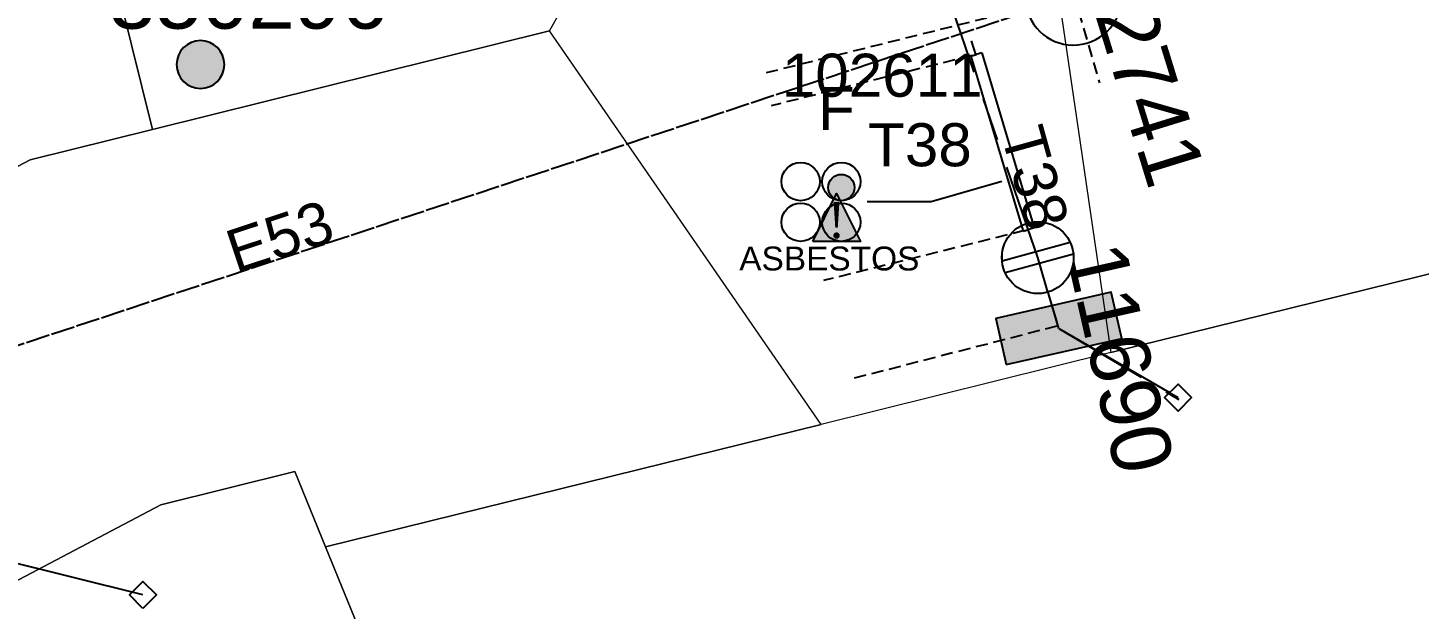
# Model space of a CAD drawing. Header units: metres. Extents: x 259786 to 261372, y 6264838 to 6265913.
# Drawn here: x 260510.2 to 260568.4, y 6265365.5 to 6265389.8 of the extents above; entities that cross this region are included whole.
import ezdxf
from ezdxf.enums import TextEntityAlignment as Align

# ---------------------------------------------------------------- set-up
doc = ezdxf.new("R2010")
doc.units = ezdxf.units.M
for name, pattern in [('Cable Exist OH', [1, 1, 0]), ('Cable Exist UG', [8.2, 4, -1.2, 1.8, -1.2]), ('DASHED', [0.75, 0.5, -0.25])]:
    doc.linetypes.add(name, pattern=pattern)
doc.layers.get('0').update_dxf_attribs({"color": 6})
for name, color, linetype, lineweight in [('Cadastre Buildings_SP_EXT', 9, 'Continuous', 5), ('Cadastre Land Parcels_SP_EXT', 9, 'Continuous', 5), ('Cadastre Roads_SP_EXT', 9, 'Continuous', 5)]:
    doc.layers.add(name, color=color, linetype=linetype, lineweight=lineweight)
for name, color, linetype in [('Duct_SP_EXT', 7, 'Continuous'), ('Equip_LV_EXT', 7, 'Continuous'), ('Equip_SP_SL_EXT', 7, 'Continuous'), ('Mains_LV_EXT', 7, 'Continuous'), ('Services_SP_EXT', 7, 'Continuous'), ('SupportsOH_SP_TR_HV_LV_SL_EXT', 7, 'Continuous'), ('SupportsUG_SP_LV_EXT', 7, 'Continuous'), ('Trench_SP_EXT', 7, 'Continuous')]:
    doc.layers.add(name, color=color, linetype=linetype)
doc.layers.add('UNKNOWN_FEATURES', color=1, linetype='DASHED', plot=False)
doc.styles.add('iecARIAL', font='arial.ttf', dxfattribs={"height": 2})
doc.styles.add('iecNAME', font='times.ttf')
doc.styles.add('POLE_LABEL', font='arial.ttf')
doc.styles.get("Standard").update_dxf_attribs({"font": 'arial.ttf'})

# ---------------------------------------------------------------- blocks, each defined once
blk = doc.blocks.new('PILLAR_EXT')
blk.add_hatch(color=256).paths.add_polyline_path([(-2.475, 0.99), (-2.475, -0.99), (2.475, -0.99), (2.475, 0.99)])
blk.add_lwpolyline([(-2.475, -0.99), (2.475, -0.99), (2.475, 0.99), (-2.475, 0.99)], close=True)
at = {"style": 'iecARIAL', "flags": 8}
blk.add_attdef('ASSET_NUM', (1.5, 3.5), '', height=2.5, dxfattribs=at)
for tag, p, flags in [('OWNED_BY', (0, -0.2), 9), ('STATE', (0, -0.4), 9), ('SUPPORT_TYPE', (0, -0.6), 9), ('USAGE', (0, -0.8), 9), ('LEGEND', (0, -1), 9), ('LOCATION', (0, -1.2), 9), ('STREETNAME', (0, -1.8), 9), ('NOTES', (0, -1.4), 9), ('PARENT', (0, -1.6), 9), ('SUBURB', (0, -2), 1)]:
    blk.add_attdef(tag, p, '', height=0.2, dxfattribs=dict(flags=flags))
blk = doc.blocks.new('DUCT_EXT')
blk.add_circle((0, 0.8), 0.8)
at = {"flags": 1}
blk.add_attdef('Z', (0, 0), '', height=0.2, dxfattribs=at)
at = {"flags": 9}
for tag, p in [('DUCT_CODE', (0, 0)), ('XSECT_TYPE', (0, -0.2)), ('STATE', (0, -0.6)), ('FB_REFERENCE', (0, -0.4)), ('NOTES', (0, -0.8))]:
    blk.add_attdef(tag, text='', height=0.2, dxfattribs=at).set_placement(p, align=Align.MIDDLE_LEFT)
blk = doc.blocks.new('SL_LANTERN_EXT')
at = {"lineweight": 40}
for p, q in [((0, 1.968), (0, 6.468)), ((-1.459, 5.676), (-1.061, 5.278)), ((1.458, 5.676), (1.06, 5.278)), ((-2.25, 4.218), (2.25, 4.218)), ((-1.459, 2.759), (-1.061, 3.157)), ((1.458, 2.759), (1.06, 3.157)), ((0, 0), (0, 2.721))]:
    blk.add_line(p, q, dxfattribs=at)
blk.add_circle((0, 4.218), 1.5, dxfattribs=at)
at = {"style": 'iecARIAL', "flags": 8}
blk.add_attdef('ASSET_NUM', (1.5, 1.5), '', height=2.5, dxfattribs=at)
for tag, p, height, flags in [('CONSTRUCTED_VOLTAGE', (0.981, -0.653), 0.2, 9), ('CONTROL_TYPE', (0.981, -0.853), 0.2, 9), ('LANTERN_PURPOSE', (0.981, -1.053), 0.2, 9), ('LANTERN_TYPE', (0.981, -1.253), 0.2, 9), ('LNUMBER', (2.181, -3.253), 2.5, 8), ('OPERATING_VOLTAGE', (0.981, -1.653), 0.2, 9), ('ORIENTATION', (0.981, -1.853), 0.2, 9), ('NO_PHASES', (0.981, -1.453), 0.2, 9), ('OWNED_BY', (0.981, -2.053), 0.2, 9), ('STATE', (0.981, -2.253), 0.2, 9), ('USAGE', (0.981, -2.453), 0.2, 9), ('CEXIST', (0.981, -2.653), 0.2, 9), ('CNEW', (0.981, -2.853), 0.2, 9), ('CNUMBER', (0.981, -3.053), 0.2, 9), ('CREMOVE', (0.981, -3.253), 0.2, 9), ('CREPLACE', (0.981, -3.453), 0.2, 9), ('LKINGHEIGHT', (0.981, -3.653), 0.2, 9), ('LBRACKET', (0.981, -3.853), 0.2, 9), ('LBRACKETVOCAB', (0.981, -4.053), 0.2, 9), ('LCATEGORY', (0.981, -4.253), 0.2, 9), ('LCHARGE1', (0.981, -4.453), 0.2, 9), ('LCHARGE1PERCENT', (0.981, -4.653), 0.2, 9), ('LCHARGE2', (0.981, -4.853), 0.2, 9), ('LCHARGE2PERCENT', (0.981, -5.053), 0.2, 9), ('LCHARGE3', (0.981, -5.253), 0.2, 9), ('LCHARGE3PERCENT', (0.981, -5.453), 0.2, 9), ('LEXIST', (0.981, -5.653), 0.2, 9), ('LLAMP', (0.981, -5.853), 0.2, 9), ('LLAMPVOCAB', (0.981, -6.053), 0.2, 9), ('LMAST', (0.981, -6.253), 0.2, 9), ('LMASTVOCAB', (0.981, -6.453), 0.2, 9), ('LNEW', (0.981, -6.653), 0.2, 9), ('LANTNUMBER', (0.981, -6.853), 0.2, 9), ('LOUTREACH', (0.981, -7.253), 0.2, 9), ('LOUTREACHVOCAB', (0.981, -7.453), 0.2, 9), ('LRATECODE', (0.981, -7.653), 0.2, 9), ('LREMOVE', (0.981, -7.853), 0.2, 9), ('LREPLACE', (0.981, -8.053), 0.2, 9), ('LTYPE', (0.981, -8.253), 0.2, 9), ('LTYPEVOCAB', (0.981, -8.453), 0.2, 9), ('LEGEND', (0.981, -8.653), 0.2, 9), ('LOCATION', (0.981, -8.853), 0.2, 9), ('STREETNAME', (0.981, -9.253), 0.2, 9), ('SUBURB', (0.981, -9.453), 0.2, 1), ('NOTES', (0.981, -9.053), 0.2, 9)]:
    blk.add_attdef(tag, p, '', height=height, dxfattribs=dict(flags=flags))
blk = doc.blocks.new('CCP_EXT')
at = {"flags": 9}
for tag, p in [('OWNED_BY', (0, -1)), ('USAGE', (0, -1.2)), ('STATE', (0, -1.8)), ('LEGEND', (0, -1.4)), ('LIFE_SUPPORT', (0, -1.6)), ('NOTES', (0, -2))]:
    blk.add_attdef(tag, text='', height=0.2, dxfattribs=at).set_placement(p, align=Align.MIDDLE_LEFT)
blk.add_wipeout([(0, 0.566), (0.566, 0), (0, -0.566), (-0.566, 0)])
blk.add_lwpolyline([(-0.566, 0), (0, 0.566), (0.566, 0), (0, -0.566), (-0.566, 0)])
at = {"flags": 1}
blk.add_attdef('Z', (0, 0), '', height=0.2, dxfattribs=at)
at = {"flags": 9}
for tag, p in [('CCP_TYPE', (0, 0)), ('OPERATING_VOLTAGE', (0, -0.6)), ('CONSTRUCTED_VOLTAGE', (0, -0.2)), ('NO_PHASES', (0, -0.4)), ('ORIENTATION', (0, -0.8))]:
    blk.add_attdef(tag, text='', height=0.2, dxfattribs=at).set_placement(p, align=Align.MIDDLE_LEFT)
blk = doc.blocks.new('POLE_EXT')
blk.add_hatch(color=256).paths.add_polyline_path([(-1, 0, 1), (1, 0, 1)])
blk.add_lwpolyline([(-1, 0, 1), (1, 0, 1)], format="xyb", close=True)
for tag, height, flags, p in [('pNumber', 2.5, 8, (-17.84, 2.067)), ('OWNED_BY', 0.2, 9, (1.355, -0.4)), ('PARENT', 0.2, 9, (1.355, -0.6)), ('SPECIAL_USE', 0.2, 9, (1.355, -0.8)), ('STATE', 0.2, 9, (1.355, -1)), ('USAGE', 0.2, 9, (1.355, -1.2)), ('cLV', 0.2, 9, (1.355, -1.4)), ('hDepth', 0.2, 9, (1.355, -1.6)), ('hDia', 0.2, 9, (1.355, -1.8)), ('cHV', 0.2, 9, (1.355, -2)), ('LBRACKET', 0.2, 9, (1.355, -2.2)), ('LExisting', 0.2, 9, (1.355, -2.4)), ('LANTNUMBER', 0.2, 9, (1.355, -2.6)), ('LOther', 0.2, 9, (1.355, -2.8)), ('LRemove', 0.2, 9, (1.355, -3)), ('cLinedev', 0.2, 9, (1.355, -3.4)), ('LEGEND', 0.2, 9, (1.355, -3.2)), ('pExisting', 0.2, 9, (1.355, -3.8)), ('LOCATION', 0.2, 9, (1.355, -3.6)), ('PFNUMBER', 0.2, 9, (1.355, -4)), ('pFooting', 0.2, 9, (1.355, -4.4)), ('pNew', 0.2, 9, (1.355, -4.6)), ('NEWPFNUMBER', 0.2, 9, (1.355, -4.2)), ('pRelocate', 0.2, 9, (1.355, -5)), ('pRemove', 0.2, 9, (1.355, -5.2)), ('pReplace', 0.2, 9, (1.355, -5.4)), ('pStay', 0.2, 9, (1.355, -5.6)), ('pType', 0.2, 9, (1.355, -5.8)), ('cspan', 0.2, 9, (1.355, -6)), ('STREETNAME', 0.2, 9, (1.355, -6.2)), ('SUBURB', 0.2, 9, (1.355, -6.4)), ('OPERATED_BY', 0.2, 9, (1.355, -7.014)), ('NOTES', 0.2, 9, (1.355, -6.6)), ('MAINTAINED_BY', 0.2, 9, (1.355, -6.814))]:
    blk.add_attdef(tag, text='', height=height, dxfattribs=dict(flags=flags)).set_placement(p, align=Align.MIDDLE_LEFT)
at = {"style": 'POLE_LABEL'}
for tag, height, flags, p in [('ASSET_NUM', 2.5, 8, (2, 2)), ('STRUCTURE_PLANT_NUMBER', 0.2, 9, (1.355, 0.028)), ('STREET_CODE', 0.2, 9, (1.355, -0.2))]:
    blk.add_attdef(tag, text='', height=height, dxfattribs=dict(at, flags=flags)).set_placement(p, align=Align.MIDDLE_LEFT)
at = {"flags": 1}
blk.add_attdef('Z', (1.355, -7.328), '', height=0.2, dxfattribs=at)
blk = doc.blocks.new('WARNING_FEATURE_EXT')
h = blk.add_hatch(color=2)
h.dxf.hatch_style = 1
h.paths.add_polyline_path([(0.001, 1.995), (-0.994, -0.001), (0.997, -0.001)])
at = {"color": 18, "true_color": 0x000000}
blk.add_lwpolyline([(-0.994, -0.001), (0.001, 1.995), (0.997, -0.001)], close=True, dxfattribs=at)
at = {"color": 18, "true_color": 0x000000, "insert": (0.001, 0.872), "char_height": 1.5, "attachment_point": 5, "line_spacing_factor": 1.5, "style": 'iecNAME'}
blk.add_mtext_dynamic_manual_height_columns('!', width=1.5, gutter_width=4, heights=[0], dxfattribs=at)
at = {"color": 2, "flags": 1}
for tag, p in [('STATE', (1.191, 2.008)), ('HAZMAT_ID', (1.191, 0.723))]:
    blk.add_attdef(tag, p, '', height=0.8, dxfattribs=at)
at = {"color": 2}
blk.add_attdef('WARNING_TYPE', text='', height=1, dxfattribs=at).set_placement((-4.067, -1.217), (4.875, -1.217), align=Align.ALIGNED)
at = {"color": 2, "flags": 1}
blk.add_attdef('WARNING_DESC', text='', height=0.8, dxfattribs=at).set_placement((1.191, -0.562), align=Align.MIDDLE_CENTER)
blk = doc.blocks.new('LV_UG_LINKS_CLOSED_EXT')
blk.add_wipeout([(-1.056, 1.057), (-1.18, 0.916), (-1.286, 0.761), (-1.371, 0.594), (-1.435, 0.417), (-1.476, 0.234), (-1.493, 0.047), (-1.487, -0.14), (-1.458, -0.326), (-1.406, -0.506), (-1.331, -0.678), (-1.236, -0.839), (-1.121, -0.988), (-0.988, -1.12), (-0.84, -1.235), (-0.679, -1.331), (-0.506, -1.406), (-0.326, -1.458), (-0.141, -1.487), (0.047, -1.493), (0.233, -1.476), (0.416, -1.435), (0.593, -1.371), (0.76, -1.286), (0.915, -1.181), (1.056, -1.057), (1.18, -0.916), (1.286, -0.761), (1.371, -0.594), (1.435, -0.417), (1.476, -0.234), (1.493, -0.047), (1.487, 0.14), (1.458, 0.326), (1.406, 0.506), (1.331, 0.678), (1.236, 0.839), (1.121, 0.988), (0.988, 1.12), (0.84, 1.235), (0.679, 1.331), (0.506, 1.406), (0.326, 1.458), (0.141, 1.487), (-0.047, 1.493), (-0.233, 1.476), (-0.416, 1.435), (-0.593, 1.371), (-0.76, 1.286), (-0.915, 1.181)])
for p, q in [((-0.25, -1.479), (-0.25, 1.479)), ((0.25, -1.479), (0.25, 1.479))]:
    blk.add_line(p, q)
blk.add_circle((0, 0), 1.5)
at = {"flags": 9}
for tag, p in [('ACTUAL_STATUS', (0, 0)), ('OPERATING_VOLTAGE', (0, -0.6)), ('CONSTRUCTED_VOLTAGE', (0, -0.2)), ('NO_PHASES', (0, -0.4)), ('ORIENTATION', (0, -0.8)), ('STATE', (0, -1)), ('SWITCH_TYPE', (0, -1.2)), ('USAGE', (0, -1.4)), ('NOTES', (0, -1.6))]:
    blk.add_attdef(tag, text='', height=0.2, dxfattribs=at).set_placement(p, align=Align.MIDDLE_LEFT)
at = {"flags": 1}
blk.add_attdef('Z', (0, 0), '', height=0.2, dxfattribs=at)
blk = doc.blocks.new('CABLE_LARGE_EXT')
h = blk.add_hatch(color=256)
edge = h.paths.add_edge_path()
edge.add_arc((0, 0.55), 0.55, 0, 360)
blk.add_circle((0, 0.55), 0.55)
at = {"flags": 1}
blk.add_attdef('Z', (0, 0), '', height=0.2, dxfattribs=at)
at = {"flags": 9}
for tag, p in [('COND_CODE', (0, 0)), ('XSECT_SIZE', (0, -0.6)), ('STATE', (0, -0.4)), ('FB_REFERENCE', (0, -0.2)), ('NOTES', (0, -0.8))]:
    blk.add_attdef(tag, text='', height=0.2, dxfattribs=at).set_placement(p, align=Align.MIDDLE_LEFT)

msp = doc.modelspace()

# ---------------------------------------------------------------- linework, layer by layer
at = {"layer": 'Cadastre Land Parcels_SP_EXT', "linetype": 'Continuous'}
for points in [[(260534.101, 6265393.357), (260524.752, 6265424.614), (260513.579, 6265421.271), (260507.072, 6265419.292), (260515.445, 6265385.57), (260532.025, 6265389.692), (260534.101, 6265393.357)], [(260515.445, 6265385.57), (260507.072, 6265419.292), (260505.384, 6265418.824), (260498.942, 6265416.9), (260497.083, 6265415.972), (260487.505, 6265411.256), (260482.715, 6265408.898), (260498.805, 6265378.242), (260510.325, 6265384.297), (260515.445, 6265385.57)], [(260504.698, 6265364.049), (260531.896, 6265297.454), (260548.729, 6265304.322), (260522.667, 6265368.124), (260521.386, 6265371.277), (260515.782, 6265369.883), (260504.698, 6265364.049)]]:
    msp.add_lwpolyline(points, close=True, dxfattribs=at)
at = {"layer": 'Cadastre Roads_SP_EXT', "linetype": 'Continuous'}
msp.add_lwpolyline([(260629.558, 6265425.253), (260611.687, 6265416.658), (260590.306, 6265406.365), (260581.009, 6265401.893), (260579.977, 6265401.64), (260565.197, 6265397.965), (260552.763, 6265394.874), (260554.124, 6265385.589), (260555.492, 6265376.243), (260575.869, 6265381.285), (260574.663, 6265384.536), (260586.19, 6265387.381), (260591.964, 6265390.153), (260608.452, 6265398.071), (260629.062, 6265407.991)], dxfattribs=at)
at = {"layer": 'Duct_SP_EXT'}
for p in [(260549.632, 6265388.639), (260550.092, 6265388.776)]:
    msp.add_line(p, (260549.862, 6265388.707), dxfattribs=at)
msp.add_lwpolyline([(260545.299, 6265382.562), (260547.973, 6265382.562), (260550.931, 6265383.413)], dxfattribs=at)
at = {"layer": 'Mains_LV_EXT', "linetype": 'Continuous'}
msp.add_lwpolyline([(260552.005, 6265390.493, 0.968896), (260555.879, 6265391.615)], format="xyb", dxfattribs=at)
at = {"layer": 'Trench_SP_EXT', "linetype": 'Cable Exist UG'}
for points in [[(260547.262, 6265397.114), (260549.838, 6265388.658)], [(260552.053, 6265381.388), (260553.311, 6265377.257)]]:
    msp.add_lwpolyline(points, dxfattribs=at)
at = {"layer": 'UNKNOWN_FEATURES'}
for points in [[(260553.922, 6265391.249), (260555.017, 6265387.516)], [(260553.936, 6265391.133), (260540.891, 6265387.89)], [(260549.693, 6265388.665), (260541.289, 6265386.559)], [(260553.233, 6265377.352), (260544.7, 6265375.155)]]:
    msp.add_lwpolyline(points, dxfattribs=at)

# ---------------------------------------------------------------- block references
at = {"layer": 'Duct_SP_EXT'}
for name, p in [('DUCT_EXT', (260542.523, 6265382.595)), ('DUCT_EXT', (260544.223, 6265382.595)), ('CABLE_LARGE_EXT', (260544.223, 6265382.595)), ('DUCT_EXT', (260542.523, 6265380.895)), ('DUCT_EXT', (260544.223, 6265380.895))]:
    msp.add_blockref(name, p, dxfattribs=at)
ref = msp.add_blockref('WARNING_FEATURE_EXT', (260544.023, 6265380.895), dxfattribs=at)
ref.add_attrib('WARNING_TYPE', 'ASBESTOS', (260539.957, 6265379.678), dxfattribs={"layer": '0', "color": 2, "height": 1})
at = {"layer": 'Equip_SP_SL_EXT'}
ref = msp.add_blockref('SL_LANTERN_EXT', (260553.936, 6265391.132), dxfattribs=at)
ref.add_attrib('ASSET_NUM', '82741', dxfattribs={"layer": '0', "height": 2.5, "rotation": 287.14356, "style": 'iecARIAL'}).set_placement((260555.436, 6265392.632), align=Align.MIDDLE_LEFT)
at = {"layer": 'SupportsOH_SP_TR_HV_LV_SL_EXT'}
ref = msp.add_blockref('POLE_EXT', (260517.442, 6265388.285), dxfattribs=at)
ref.add_attrib('ASSET_NUM', '350296', dxfattribs={"layer": '0', "height": 2.5, "style": 'POLE_LABEL'}).set_placement((260519.442, 6265389.035), align=Align.BOTTOM_CENTER)
at = {"layer": 'SupportsUG_SP_LV_EXT'}
ref = msp.add_blockref('PILLAR_EXT', (260553.311, 6265377.257), dxfattribs=dict(at, rotation=12.79314716277186))
ref.add_attrib('ASSET_NUM', '11690', dxfattribs={"layer": '0', "height": 2.5, "rotation": 282.75692, "style": 'iecARIAL'}).set_placement((260554.811, 6265380.757), align=Align.MIDDLE_LEFT)

# ---------------------------------------------------------------- texts
at = {"layer": 'Duct_SP_EXT'}
for s, p in [('102611', (260541.738, 6265386.939)), ('F', (260543.25, 6265385.545)), ('T38', (260545.342, 6265384.033))]:
    msp.add_text(s, height=1.8, dxfattribs=at).set_placement(p)
at = {"layer": 'Mains_LV_EXT'}
msp.add_text('E53', height=1.8, rotation=18.30561, dxfattribs=at).set_placement((260518.914, 6265379.546))

# ---------------------------------------------------------------- next in the draw order: block references
at = {"layer": 'Services_SP_EXT'}
msp.add_blockref('CCP_EXT', (260558.296, 6265374.361), dxfattribs=at)
at = {"layer": 'Services_SP_EXT', "rotation": 90.0000000000002}
msp.add_blockref('CCP_EXT', (260515.037, 6265366.113), dxfattribs=at)

# ---------------------------------------------------------------- next in the draw order: linework, layer by layer
at = {"layer": 'Cadastre Buildings_SP_EXT', "linetype": 'Continuous'}
msp.add_lwpolyline([(260598.976, 6265324.832), (260575.869, 6265381.285), (260555.492, 6265376.243), (260543.378, 6265373.245), (260522.667, 6265368.124), (260548.729, 6265304.322), (260598.976, 6265324.832)], close=True, dxfattribs=at)
at = {"layer": 'Cadastre Roads_SP_EXT', "linetype": 'Continuous'}
msp.add_lwpolyline([(260456.114, 6265338.516), (260472.309, 6265347.017), (260488.503, 6265355.518), (260504.698, 6265364.049), (260515.782, 6265369.883), (260521.386, 6265371.277), (260522.667, 6265368.124), (260543.378, 6265373.245), (260543.378, 6265373.245), (260537.359, 6265381.966), (260532.025, 6265389.692), (260515.445, 6265385.57), (260510.325, 6265384.297), (260498.805, 6265378.242), (260479.367, 6265368.025), (260459.93, 6265357.808)], dxfattribs=at)
at = {"layer": 'Services_SP_EXT'}
for points in [[(260553.311, 6265377.257), (260558.296, 6265374.361)], [(260515.037, 6265366.113), (260494.086, 6265371.332)]]:
    msp.add_lwpolyline(points, dxfattribs=at)
at = {"layer": 'Trench_SP_EXT', "linetype": 'Cable Exist UG'}
msp.add_lwpolyline([(260553.311, 6265377.257), (260558.323, 6265374.278)], dxfattribs=at)

# ---------------------------------------------------------------- next in the draw order: block references
at = {"layer": 'Equip_LV_EXT', "rotation": 105.3745546363639}
msp.add_blockref('LV_UG_LINKS_CLOSED_EXT', (260552.431, 6265380.213), dxfattribs=at)

# ---------------------------------------------------------------- next in the draw order: linework, layer by layer
at = {"layer": 'Duct_SP_EXT'}
for p, q in [((260549.632, 6265388.639), (260551.823, 6265381.319)), ((260550.092, 6265388.776), (260552.283, 6265381.457)), ((260551.823, 6265381.319), (260552.053, 6265381.388)), ((260552.283, 6265381.457), (260552.053, 6265381.388))]:
    msp.add_line(p, q, dxfattribs=at)
at = {"layer": 'Mains_LV_EXT', "linetype": 'Cable Exist UG'}
for points in [[(260552.431, 6265380.213), (260547.817, 6265393.684), (260547.034, 6265396.495)], [(260553.311, 6265377.257), (260552.431, 6265380.213)]]:
    msp.add_lwpolyline(points, dxfattribs=at)
at = {"layer": 'Mains_LV_EXT', "linetype": 'Cable Exist OH'}
msp.add_lwpolyline([(260553.936, 6265391.132), (260494.086, 6265371.332)], dxfattribs=at)
at = {"layer": 'UNKNOWN_FEATURES'}
msp.add_lwpolyline([(260551.884, 6265381.346), (260543.474, 6265379.255)], dxfattribs=at)

# ---------------------------------------------------------------- next in the draw order: texts
at = {"layer": 'Mains_LV_EXT'}
msp.add_text('T38', height=1.8, rotation=285.51833, dxfattribs=at).set_placement((260550.88, 6265385.396))

doc.saveas('drawing.dxf')
